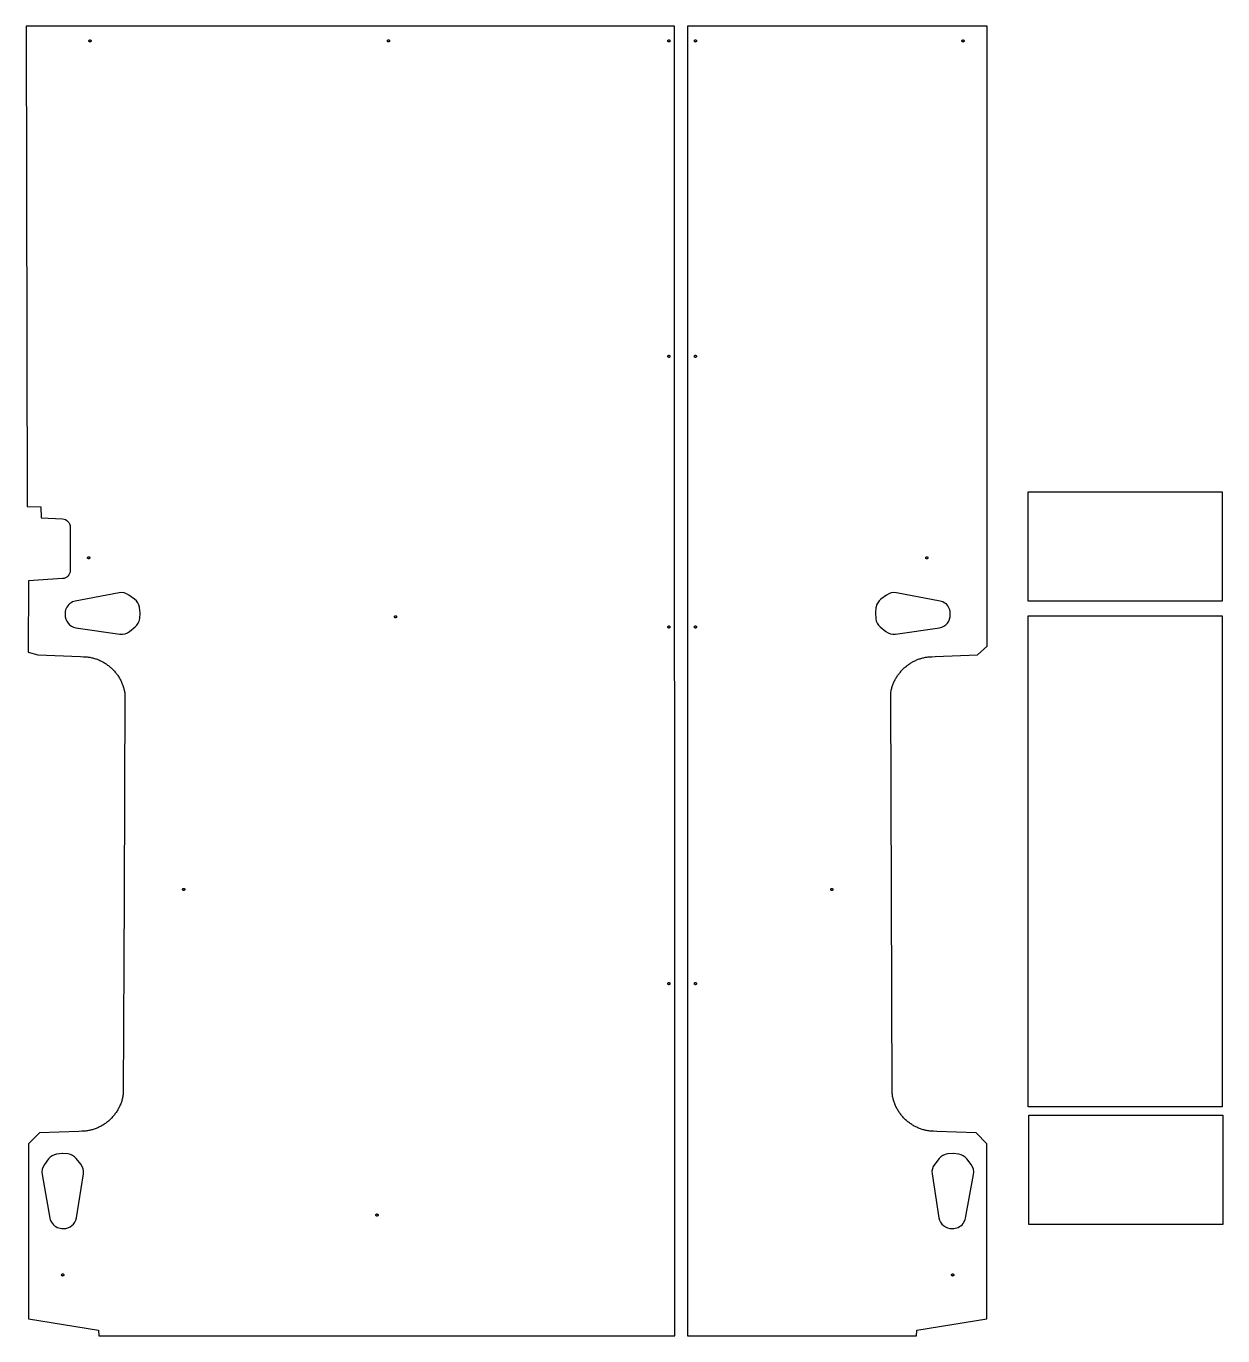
# Model space of a CAD drawing. Extents: x 123 to 7211, y -6292 to -543.
# Drawn here: x 2907 to 5104, y -4363 to -1958 of the extents above; entities that cross this region are included whole.
import ezdxf

# ---------------------------------------------------------------- set-up
doc = ezdxf.new("R2010")
doc.units = 0
doc.layers.add('Default_Layer', color=1, linetype='CONTINUOUS')

msp = doc.modelspace()

# ---------------------------------------------------------------- linework, layer by layer
at = {"layer": 'Default_Layer'}
for points in [[(2908.7, -2840.6), (2934.2, -2840.7), (2934.3, -2861), (2973.6, -2863.1, -0.399977), (2987.9, -2878.1), (2987.9, -2957.7, -0.400092), (2973.6, -2972.7), (2911.1, -2977), (2910.8, -3108), (2928.6, -3112.5), (3006.6, -3116.1), (3012.3, -3116.3), (3014, -3116.3), (3015.7, -3116.4), (3017.4, -3116.5), (3019.1, -3116.6), (3020.8, -3116.8), (3022.5, -3117.1), (3024.2, -3117.3), (3025.9, -3117.7), (3027.6, -3118), (3029.2, -3118.4), (3030.9, -3118.8), (3032.5, -3119.3), (3034.1, -3119.8), (3035.7, -3120.3), (3037.3, -3120.9), (3038.9, -3121.5), (3040.5, -3122.2), (3042, -3122.9), (3043.6, -3123.6), (3045.1, -3124.3), (3046.6, -3125.1), (3048.1, -3125.9), (3049.5, -3126.8), (3051, -3127.7), (3052.4, -3128.6), (3053.8, -3129.5), (3055.2, -3130.5), (3056.6, -3131.5), (3058, -3132.5), (3059.3, -3133.6), (3060.6, -3134.7), (3061.9, -3135.8), (3063.2, -3136.9), (3064.4, -3138.1), (3065.6, -3139.3), (3066.8, -3140.5), (3068, -3141.7), (3069.2, -3143), (3070.3, -3144.3), (3071.4, -3145.6), (3072.4, -3146.9), (3073.5, -3148.3), (3074.5, -3149.6), (3075.4, -3151), (3076.4, -3152.5), (3077.3, -3153.9), (3078.2, -3155.4), (3079, -3156.8), (3079.9, -3158.3), (3080.6, -3159.8), (3081.4, -3161.4), (3082.1, -3162.9), (3082.8, -3164.5), (3083.5, -3166.1), (3084.1, -3167.6), (3084.7, -3169.3), (3085.2, -3170.9), (3085.7, -3172.5), (3086.2, -3174.2), (3086.6, -3175.8), (3087, -3177.5), (3087.3, -3179.2), (3087.7, -3180.9), (3087.9, -3182.6), (3086.8, -3555.2), (3085.4, -3916.5), (3085.3, -3918.4), (3085.1, -3920.1), (3084.8, -3921.9), (3084.5, -3923.7), (3084.2, -3925.5), (3083.8, -3927.2), (3083.3, -3929), (3082.9, -3930.7), (3082.4, -3932.4), (3081.8, -3934.1), (3081.2, -3935.8), (3080.6, -3937.5), (3079.9, -3939.1), (3079.2, -3940.8), (3078.5, -3942.4), (3077.7, -3944), (3076.8, -3945.5), (3076, -3947.1), (3075.1, -3948.6), (3074.2, -3950.2), (3073.2, -3951.7), (3072.2, -3953.1), (3071.2, -3954.6), (3070.1, -3956), (3069.1, -3957.4), (3067.9, -3958.8), (3066.8, -3960.2), (3065.6, -3961.5), (3064.4, -3962.8), (3063.2, -3964.1), (3061.9, -3965.3), (3060.6, -3966.6), (3059.3, -3967.8), (3058, -3968.9), (3056.6, -3970.1), (3055.2, -3971.2), (3053.8, -3972.3), (3052.4, -3973.3), (3050.9, -3974.3), (3049.4, -3975.3), (3048, -3976.3), (3046.4, -3977.2), (3044.9, -3978.1), (3043.3, -3978.9), (3041.8, -3979.7), (3040.2, -3980.5), (3038.6, -3981.2), (3036.9, -3981.9), (3035.3, -3982.6), (3033.6, -3983.2), (3032, -3983.8), (3030.3, -3984.4), (3028.6, -3984.9), (3026.9, -3985.3), (3025.2, -3985.8), (3023.4, -3986.1), (3021.7, -3986.5), (3019.9, -3986.8), (3018.2, -3987), (3016.4, -3987.3), (3014.6, -3987.4), (3012.8, -3987.5), (3011, -3987.6), (3009.2, -3987.6), (3003.6, -3987.9), (2931.3, -3990.7), (2911.2, -4010.7), (2911.2, -4332.3), (3040, -4353.1), (3040.5, -4363.4), (4098.2, -4363.4), (4097.8, -1958.2), (2907.1, -1958.2), (2908.7, -2840.6)], [(2978.6, -3038.8, 0.376786), (2998.2, -3062.9), (2998.3, -3062.9), (3079.1, -3074.7, 0.20966), (3097, -3069.7), (3107.2, -3061.4, 0.194637), (3115.5, -3046.3, 0.013982), (3115.6, -3046.2), (3116.1, -3036.1, 0.037985), (3116.1, -3035.6), (3115.1, -3025.6, 0.020546), (3115.1, -3025.3, 0.193163), (3106.1, -3010.7), (3095.5, -3002.9, 0.20966), (3077.5, -2998.7), (2997.2, -3014, 0.116283), (2987.5, -3018.5, 0.250514), (2978.6, -3038.8, 0.376786), (2998.2, -3062.9), (2998.3, -3062.9), (3079.1, -3074.7, 0.20966), (3097, -3069.7), (3107.2, -3061.4, 0.194637), (3115.5, -3046.3, 0.013982), (3115.6, -3046.2), (3116.1, -3036.1, 0.037985), (3116.1, -3035.6), (3115.1, -3025.6, 0.020546), (3115.1, -3025.3, 0.193163), (3106.1, -3010.7), (3095.5, -3002.9, 0.20966), (3077.5, -2998.7), (2997.2, -3014, 0.116283), (2987.5, -3018.5, 0.250514), (2978.6, -3038.8)], [(4604, -3038.8, 0.250514), (4595.2, -3018.5, 0.116283), (4585.4, -3014), (4505.1, -2998.7, 0.20966), (4487.1, -3002.9), (4476.5, -3010.7, 0.193163), (4467.6, -3025.3, 0.020546), (4467.5, -3025.6), (4466.5, -3035.6, 0.037985), (4466.5, -3036.1), (4467.1, -3046.2, 0.013982), (4467.1, -3046.3, 0.194637), (4475.4, -3061.4), (4485.7, -3069.7, 0.20966), (4503.5, -3074.7), (4584.4, -3062.9), (4584.4, -3062.9, 0.376786), (4604, -3038.8)], [(2975.3, -4166.2, 0.376786), (2999.5, -4146.8), (2999.5, -4146.8), (3012, -4066, 0.20966), (3007.3, -4048.2), (2999, -4037.8, 0.194637), (2984, -4029.4, 0.013982), (2983.8, -4029.4), (2973.8, -4028.7, 0.037985), (2973.3, -4028.7), (2963.3, -4029.6, 0.020546), (2963, -4029.7, 0.193163), (2948.3, -4038.5), (2940.4, -4049, 0.20966), (2936.1, -4067), (2950.6, -4147.4, 0.116283), (2955.1, -4157.2, 0.250514), (2975.3, -4166.2, 0.376786), (2999.5, -4146.8), (2999.5, -4146.8), (3012, -4066, 0.20966), (3007.3, -4048.2), (2999, -4037.8, 0.194637), (2984, -4029.4, 0.013982), (2983.8, -4029.4), (2973.8, -4028.7, 0.037985), (2973.3, -4028.7), (2963.3, -4029.6, 0.020546), (2963, -4029.7, 0.193163), (2948.3, -4038.5), (2940.4, -4049, 0.20966), (2936.1, -4067), (2950.6, -4147.4, 0.116283), (2955.1, -4157.2, 0.250514), (2975.3, -4166.2)], [(4607.3, -4166.2, 0.250514), (4627.5, -4157.2, 0.116283), (4632, -4147.4), (4646.6, -4067, 0.20966), (4642.3, -4049), (4634.3, -4038.5, 0.193163), (4619.6, -4029.7, 0.020546), (4619.4, -4029.6), (4609.3, -4028.7, 0.037985), (4608.9, -4028.7), (4598.8, -4029.4, 0.013982), (4598.7, -4029.4, 0.194637), (4583.6, -4037.8), (4575.4, -4048.2, 0.20966), (4570.6, -4066), (4583.1, -4146.8), (4583.1, -4146.8, 0.376786), (4607.3, -4166.2)]]:
    msp.add_lwpolyline(points, format="xyb", close=True, dxfattribs=at)
for points in [[(4671.5, -1958.4), (4121.5, -1958.4), (4121.6, -4363.4), (4542.2, -4363.4), (4542.6, -4353.1), (4671.4, -4332.3), (4671.4, -4010.7), (4651.4, -3990.7), (4579.1, -3987.9), (4573.4, -3987.6), (4571.6, -3987.6), (4569.8, -3987.5), (4568, -3987.4), (4566.2, -3987.3), (4564.5, -3987), (4562.7, -3986.8), (4561, -3986.5), (4559.2, -3986.1), (4557.5, -3985.8), (4555.8, -3985.3), (4554, -3984.9), (4552.4, -3984.4), (4550.7, -3983.8), (4549, -3983.2), (4547.3, -3982.6), (4545.7, -3981.9), (4544.1, -3981.2), (4542.5, -3980.5), (4540.9, -3979.7), (4539.3, -3978.9), (4537.7, -3978.1), (4536.2, -3977.2), (4534.7, -3976.3), (4533.2, -3975.3), (4531.7, -3974.3), (4530.3, -3973.3), (4528.8, -3972.3), (4527.4, -3971.2), (4526, -3970.1), (4524.7, -3968.9), (4523.3, -3967.8), (4522, -3966.6), (4520.7, -3965.3), (4519.5, -3964.1), (4518.2, -3962.8), (4517, -3961.5), (4515.9, -3960.2), (4514.7, -3958.8), (4513.6, -3957.4), (4512.5, -3956), (4511.4, -3954.6), (4510.4, -3953.1), (4509.4, -3951.7), (4508.5, -3950.2), (4507.5, -3948.6), (4506.7, -3947.1), (4505.8, -3945.5), (4505, -3944), (4504.2, -3942.4), (4503.4, -3940.8), (4502.7, -3939.1), (4502.1, -3937.5), (4501.4, -3935.8), (4500.8, -3934.1), (4500.3, -3932.4), (4499.8, -3930.7), (4499.3, -3929), (4498.9, -3927.2), (4498.5, -3925.5), (4498.1, -3923.7), (4497.8, -3921.9), (4497.6, -3920.1), (4497.4, -3918.4), (4497.2, -3916.5), (4495.8, -3555.2), (4494.7, -3182.6), (4495, -3180.9), (4495.3, -3179.2), (4495.6, -3177.5), (4496, -3175.8), (4496.5, -3174.2), (4496.9, -3172.5), (4497.4, -3170.9), (4498, -3169.3), (4498.6, -3167.6), (4499.2, -3166.1), (4499.8, -3164.5), (4500.5, -3162.9), (4501.2, -3161.4), (4502, -3159.8), (4502.8, -3158.3), (4503.6, -3156.8), (4504.5, -3155.4), (4505.3, -3153.9), (4506.3, -3152.5), (4507.2, -3151), (4508.2, -3149.6), (4509.2, -3148.3), (4510.2, -3146.9), (4511.3, -3145.6), (4512.4, -3144.3), (4513.5, -3143), (4514.6, -3141.7), (4515.8, -3140.5), (4517, -3139.3), (4518.2, -3138.1), (4519.5, -3136.9), (4520.7, -3135.8), (4522, -3134.7), (4523.3, -3133.6), (4524.7, -3132.5), (4526, -3131.5), (4527.4, -3130.5), (4528.8, -3129.5), (4530.2, -3128.6), (4531.6, -3127.7), (4533.1, -3126.8), (4534.6, -3125.9), (4536.1, -3125.1), (4537.6, -3124.3), (4539.1, -3123.6), (4540.6, -3122.9), (4542.2, -3122.2), (4543.8, -3121.5), (4545.3, -3120.9), (4546.9, -3120.3), (4548.5, -3119.8), (4550.2, -3119.3), (4551.8, -3118.8), (4553.4, -3118.4), (4555.1, -3118), (4556.8, -3117.7), (4558.4, -3117.3), (4560.1, -3117.1), (4561.8, -3116.8), (4563.5, -3116.6), (4565.2, -3116.5), (4566.9, -3116.4), (4568.6, -3116.3), (4570.4, -3116.3), (4576, -3116.1), (4654.1, -3112.5), (4671.5, -3096.8), (4671.5, -1958.4)], [(3024.3, -1983.3), (3024.5, -1983.3), (3024.7, -1983.3), (3024.9, -1983.3), (3025.1, -1983.4), (3025.2, -1983.5), (3025.4, -1983.6), (3025.6, -1983.7), (3025.7, -1983.8), (3025.8, -1984), (3025.9, -1984.1), (3026, -1984.3), (3026.1, -1984.5), (3026.2, -1984.7), (3026.2, -1984.8), (3026.3, -1985), (3026.3, -1985.3), (3026.3, -1985.5), (3026.2, -1985.7), (3026.2, -1985.8), (3026.1, -1986), (3026, -1986.2), (3025.9, -1986.4), (3025.8, -1986.5), (3025.7, -1986.7), (3025.6, -1986.8), (3025.4, -1986.9), (3025.2, -1987), (3025.1, -1987.1), (3024.9, -1987.2), (3024.7, -1987.2), (3024.5, -1987.2), (3024.3, -1987.3), (3024.1, -1987.2), (3023.9, -1987.2), (3023.7, -1987.2), (3023.5, -1987.1), (3023.3, -1987), (3023.2, -1986.9), (3023, -1986.8), (3022.9, -1986.7), (3022.7, -1986.5), (3022.6, -1986.4), (3022.5, -1986.2), (3022.4, -1986), (3022.4, -1985.8), (3022.3, -1985.7), (3022.3, -1985.5), (3022.3, -1985.3), (3022.3, -1985), (3022.3, -1984.8), (3022.4, -1984.7), (3022.4, -1984.5), (3022.5, -1984.3), (3022.6, -1984.1), (3022.7, -1984), (3022.9, -1983.8), (3023, -1983.7), (3023.2, -1983.6), (3023.3, -1983.5), (3023.5, -1983.4), (3023.7, -1983.3), (3023.9, -1983.3), (3024.1, -1983.3), (3024.3, -1983.3), (3024.5, -1983.3), (3024.7, -1983.3), (3024.9, -1983.3), (3025.1, -1983.4), (3025.2, -1983.5), (3025.4, -1983.6), (3025.6, -1983.7), (3025.7, -1983.8), (3025.8, -1984), (3025.9, -1984.1), (3026, -1984.3), (3026.1, -1984.5), (3026.2, -1984.7), (3026.2, -1984.8), (3026.3, -1985), (3026.3, -1985.3), (3026.3, -1985.5), (3026.2, -1985.7), (3026.2, -1985.8), (3026.1, -1986), (3026, -1986.2), (3025.9, -1986.4), (3025.8, -1986.5), (3025.7, -1986.7), (3025.6, -1986.8), (3025.4, -1986.9), (3025.2, -1987), (3025.1, -1987.1), (3024.9, -1987.2), (3024.7, -1987.2), (3024.5, -1987.2), (3024.3, -1987.3), (3024.1, -1987.2), (3023.9, -1987.2), (3023.7, -1987.2), (3023.5, -1987.1), (3023.3, -1987), (3023.2, -1986.9), (3023, -1986.8), (3022.9, -1986.7), (3022.7, -1986.5), (3022.6, -1986.4), (3022.5, -1986.2), (3022.4, -1986), (3022.4, -1985.8), (3022.3, -1985.7), (3022.3, -1985.5), (3022.3, -1985.3), (3022.3, -1985), (3022.3, -1984.8), (3022.4, -1984.7), (3022.4, -1984.5), (3022.5, -1984.3), (3022.6, -1984.1), (3022.7, -1984), (3022.9, -1983.8), (3023, -1983.7), (3023.2, -1983.6), (3023.3, -1983.5), (3023.5, -1983.4), (3023.7, -1983.3), (3023.9, -1983.3), (3024.1, -1983.3), (3024.3, -1983.3)], [(3572.3, -1983.3), (3572.5, -1983.3), (3572.7, -1983.3), (3572.9, -1983.3), (3573.1, -1983.4), (3573.3, -1983.5), (3573.5, -1983.6), (3573.6, -1983.7), (3573.7, -1983.8), (3573.9, -1984), (3574, -1984.1), (3574.1, -1984.3), (3574.2, -1984.5), (3574.2, -1984.7), (3574.3, -1984.8), (3574.3, -1985), (3574.3, -1985.3), (3574.3, -1985.5), (3574.3, -1985.7), (3574.2, -1985.8), (3574.2, -1986), (3574.1, -1986.2), (3574, -1986.4), (3573.9, -1986.5), (3573.7, -1986.7), (3573.6, -1986.8), (3573.5, -1986.9), (3573.3, -1987), (3573.1, -1987.1), (3572.9, -1987.2), (3572.7, -1987.2), (3572.5, -1987.2), (3572.3, -1987.3), (3572.1, -1987.2), (3571.9, -1987.2), (3571.7, -1987.2), (3571.6, -1987.1), (3571.4, -1987), (3571.2, -1986.9), (3571.1, -1986.8), (3570.9, -1986.7), (3570.8, -1986.5), (3570.7, -1986.4), (3570.6, -1986.2), (3570.5, -1986), (3570.4, -1985.8), (3570.4, -1985.7), (3570.3, -1985.5), (3570.3, -1985.3), (3570.3, -1985), (3570.4, -1984.8), (3570.4, -1984.7), (3570.5, -1984.5), (3570.6, -1984.3), (3570.7, -1984.1), (3570.8, -1984), (3570.9, -1983.8), (3571.1, -1983.7), (3571.2, -1983.6), (3571.4, -1983.5), (3571.6, -1983.4), (3571.7, -1983.3), (3571.9, -1983.3), (3572.1, -1983.3), (3572.3, -1983.3), (3572.5, -1983.3), (3572.7, -1983.3), (3572.9, -1983.3), (3573.1, -1983.4), (3573.3, -1983.5), (3573.5, -1983.6), (3573.6, -1983.7), (3573.7, -1983.8), (3573.9, -1984), (3574, -1984.1), (3574.1, -1984.3), (3574.2, -1984.5), (3574.2, -1984.7), (3574.3, -1984.8), (3574.3, -1985), (3574.3, -1985.3), (3574.3, -1985.5), (3574.3, -1985.7), (3574.2, -1985.8), (3574.2, -1986), (3574.1, -1986.2), (3574, -1986.4), (3573.9, -1986.5), (3573.7, -1986.7), (3573.6, -1986.8), (3573.5, -1986.9), (3573.3, -1987), (3573.1, -1987.1), (3572.9, -1987.2), (3572.7, -1987.2), (3572.5, -1987.2), (3572.3, -1987.3), (3572.1, -1987.2), (3571.9, -1987.2), (3571.7, -1987.2), (3571.6, -1987.1), (3571.4, -1987), (3571.2, -1986.9), (3571.1, -1986.8), (3570.9, -1986.7), (3570.8, -1986.5), (3570.7, -1986.4), (3570.6, -1986.2), (3570.5, -1986), (3570.4, -1985.8), (3570.4, -1985.7), (3570.3, -1985.5), (3570.3, -1985.3), (3570.3, -1985), (3570.4, -1984.8), (3570.4, -1984.7), (3570.5, -1984.5), (3570.6, -1984.3), (3570.7, -1984.1), (3570.8, -1984), (3570.9, -1983.8), (3571.1, -1983.7), (3571.2, -1983.6), (3571.4, -1983.5), (3571.6, -1983.4), (3571.7, -1983.3), (3571.9, -1983.3), (3572.1, -1983.3), (3572.3, -1983.3)], [(4087.2, -1983.3), (4087.4, -1983.3), (4087.6, -1983.3), (4087.8, -1983.3), (4088, -1983.4), (4088.2, -1983.5), (4088.4, -1983.6), (4088.5, -1983.7), (4088.7, -1983.8), (4088.8, -1984), (4088.9, -1984.1), (4089, -1984.3), (4089.1, -1984.5), (4089.1, -1984.7), (4089.2, -1984.8), (4089.2, -1985), (4089.2, -1985.3), (4089.2, -1985.5), (4089.2, -1985.7), (4089.1, -1985.8), (4089.1, -1986), (4089, -1986.2), (4088.9, -1986.4), (4088.8, -1986.5), (4088.7, -1986.7), (4088.5, -1986.8), (4088.4, -1986.9), (4088.2, -1987), (4088, -1987.1), (4087.8, -1987.2), (4087.6, -1987.2), (4087.4, -1987.2), (4087.2, -1987.3), (4087, -1987.2), (4086.8, -1987.2), (4086.6, -1987.2), (4086.5, -1987.1), (4086.3, -1987), (4086.1, -1986.9), (4086, -1986.8), (4085.8, -1986.7), (4085.7, -1986.5), (4085.6, -1986.4), (4085.5, -1986.2), (4085.4, -1986), (4085.3, -1985.8), (4085.3, -1985.7), (4085.2, -1985.5), (4085.2, -1985.3), (4085.2, -1985), (4085.3, -1984.8), (4085.3, -1984.7), (4085.4, -1984.5), (4085.5, -1984.3), (4085.6, -1984.1), (4085.7, -1984), (4085.8, -1983.8), (4086, -1983.7), (4086.1, -1983.6), (4086.3, -1983.5), (4086.5, -1983.4), (4086.6, -1983.3), (4086.8, -1983.3), (4087, -1983.3), (4087.2, -1983.3), (4087.4, -1983.3), (4087.6, -1983.3), (4087.8, -1983.3), (4088, -1983.4), (4088.2, -1983.5), (4088.4, -1983.6), (4088.5, -1983.7), (4088.7, -1983.8), (4088.8, -1984), (4088.9, -1984.1), (4089, -1984.3), (4089.1, -1984.5), (4089.1, -1984.7), (4089.2, -1984.8), (4089.2, -1985), (4089.2, -1985.3), (4089.2, -1985.5), (4089.2, -1985.7), (4089.1, -1985.8), (4089.1, -1986), (4089, -1986.2), (4088.9, -1986.4), (4088.8, -1986.5), (4088.7, -1986.7), (4088.5, -1986.8), (4088.4, -1986.9), (4088.2, -1987), (4088, -1987.1), (4087.8, -1987.2), (4087.6, -1987.2), (4087.4, -1987.2), (4087.2, -1987.3), (4087, -1987.2), (4086.8, -1987.2), (4086.6, -1987.2), (4086.5, -1987.1), (4086.3, -1987), (4086.1, -1986.9), (4086, -1986.8), (4085.8, -1986.7), (4085.7, -1986.5), (4085.6, -1986.4), (4085.5, -1986.2), (4085.4, -1986), (4085.3, -1985.8), (4085.3, -1985.7), (4085.2, -1985.5), (4085.2, -1985.3), (4085.2, -1985), (4085.3, -1984.8), (4085.3, -1984.7), (4085.4, -1984.5), (4085.5, -1984.3), (4085.6, -1984.1), (4085.7, -1984), (4085.8, -1983.8), (4086, -1983.7), (4086.1, -1983.6), (4086.3, -1983.5), (4086.5, -1983.4), (4086.6, -1983.3), (4086.8, -1983.3), (4087, -1983.3), (4087.2, -1983.3)], [(4136, -1983.3), (4136.2, -1983.3), (4136.4, -1983.3), (4136.6, -1983.3), (4136.8, -1983.4), (4137, -1983.5), (4137.2, -1983.6), (4137.3, -1983.7), (4137.4, -1983.8), (4137.6, -1984), (4137.7, -1984.1), (4137.8, -1984.3), (4137.9, -1984.5), (4137.9, -1984.7), (4138, -1984.8), (4138, -1985), (4138, -1985.3), (4138, -1985.5), (4138, -1985.7), (4137.9, -1985.8), (4137.9, -1986), (4137.8, -1986.2), (4137.7, -1986.4), (4137.6, -1986.5), (4137.4, -1986.7), (4137.3, -1986.8), (4137.2, -1986.9), (4137, -1987), (4136.8, -1987.1), (4136.6, -1987.2), (4136.4, -1987.2), (4136.2, -1987.2), (4136, -1987.3), (4135.8, -1987.2), (4135.6, -1987.2), (4135.4, -1987.2), (4135.3, -1987.1), (4135.1, -1987), (4134.9, -1986.9), (4134.8, -1986.8), (4134.6, -1986.7), (4134.5, -1986.5), (4134.4, -1986.4), (4134.3, -1986.2), (4134.2, -1986), (4134.1, -1985.8), (4134.1, -1985.7), (4134, -1985.5), (4134, -1985.3), (4134, -1985), (4134.1, -1984.8), (4134.1, -1984.7), (4134.2, -1984.5), (4134.3, -1984.3), (4134.4, -1984.1), (4134.5, -1984), (4134.6, -1983.8), (4134.8, -1983.7), (4134.9, -1983.6), (4135.1, -1983.5), (4135.3, -1983.4), (4135.4, -1983.3), (4135.6, -1983.3), (4135.8, -1983.3), (4136, -1983.3)], [(4627.3, -1983.3), (4627.5, -1983.3), (4627.7, -1983.3), (4627.9, -1983.3), (4628.1, -1983.4), (4628.3, -1983.5), (4628.4, -1983.6), (4628.6, -1983.7), (4628.7, -1983.8), (4628.9, -1984), (4629, -1984.1), (4629.1, -1984.3), (4629.2, -1984.5), (4629.2, -1984.7), (4629.3, -1984.8), (4629.3, -1985), (4629.3, -1985.3), (4629.3, -1985.5), (4629.3, -1985.7), (4629.2, -1985.8), (4629.2, -1986), (4629.1, -1986.2), (4629, -1986.4), (4628.9, -1986.5), (4628.7, -1986.7), (4628.6, -1986.8), (4628.4, -1986.9), (4628.3, -1987), (4628.1, -1987.1), (4627.9, -1987.2), (4627.7, -1987.2), (4627.5, -1987.2), (4627.3, -1987.3), (4627.1, -1987.2), (4626.9, -1987.2), (4626.7, -1987.2), (4626.5, -1987.1), (4626.4, -1987), (4626.2, -1986.9), (4626, -1986.8), (4625.9, -1986.7), (4625.8, -1986.5), (4625.7, -1986.4), (4625.6, -1986.2), (4625.5, -1986), (4625.4, -1985.8), (4625.4, -1985.7), (4625.3, -1985.5), (4625.3, -1985.3), (4625.3, -1985), (4625.4, -1984.8), (4625.4, -1984.7), (4625.5, -1984.5), (4625.6, -1984.3), (4625.7, -1984.1), (4625.8, -1984), (4625.9, -1983.8), (4626, -1983.7), (4626.2, -1983.6), (4626.4, -1983.5), (4626.5, -1983.4), (4626.7, -1983.3), (4626.9, -1983.3), (4627.1, -1983.3), (4627.3, -1983.3)], [(4087.2, -2562.6), (4087.4, -2562.6), (4087.6, -2562.6), (4087.8, -2562.7), (4088, -2562.7), (4088.2, -2562.8), (4088.4, -2562.9), (4088.5, -2563), (4088.7, -2563.2), (4088.8, -2563.3), (4088.9, -2563.5), (4089, -2563.6), (4089.1, -2563.8), (4089.1, -2564), (4089.2, -2564.2), (4089.2, -2564.4), (4089.2, -2564.6), (4089.2, -2564.8), (4089.2, -2565), (4089.1, -2565.2), (4089.1, -2565.4), (4089, -2565.5), (4088.9, -2565.7), (4088.8, -2565.9), (4088.7, -2566), (4088.5, -2566.1), (4088.4, -2566.2), (4088.2, -2566.3), (4088, -2566.4), (4087.8, -2566.5), (4087.6, -2566.5), (4087.4, -2566.6), (4087.2, -2566.6), (4087, -2566.6), (4086.8, -2566.5), (4086.6, -2566.5), (4086.5, -2566.4), (4086.3, -2566.3), (4086.1, -2566.2), (4086, -2566.1), (4085.8, -2566), (4085.7, -2565.9), (4085.6, -2565.7), (4085.5, -2565.5), (4085.4, -2565.4), (4085.3, -2565.2), (4085.3, -2565), (4085.2, -2564.8), (4085.2, -2564.6), (4085.2, -2564.4), (4085.3, -2564.2), (4085.3, -2564), (4085.4, -2563.8), (4085.5, -2563.6), (4085.6, -2563.5), (4085.7, -2563.3), (4085.8, -2563.2), (4086, -2563), (4086.1, -2562.9), (4086.3, -2562.8), (4086.5, -2562.7), (4086.6, -2562.7), (4086.8, -2562.6), (4087, -2562.6), (4087.2, -2562.6), (4087.4, -2562.6), (4087.6, -2562.6), (4087.8, -2562.7), (4088, -2562.7), (4088.2, -2562.8), (4088.4, -2562.9), (4088.5, -2563), (4088.7, -2563.2), (4088.8, -2563.3), (4088.9, -2563.5), (4089, -2563.6), (4089.1, -2563.8), (4089.1, -2564), (4089.2, -2564.2), (4089.2, -2564.4), (4089.2, -2564.6), (4089.2, -2564.8), (4089.2, -2565), (4089.1, -2565.2), (4089.1, -2565.4), (4089, -2565.5), (4088.9, -2565.7), (4088.8, -2565.9), (4088.7, -2566), (4088.5, -2566.1), (4088.4, -2566.2), (4088.2, -2566.3), (4088, -2566.4), (4087.8, -2566.5), (4087.6, -2566.5), (4087.4, -2566.6), (4087.2, -2566.6), (4087, -2566.6), (4086.8, -2566.5), (4086.6, -2566.5), (4086.5, -2566.4), (4086.3, -2566.3), (4086.1, -2566.2), (4086, -2566.1), (4085.8, -2566), (4085.7, -2565.9), (4085.6, -2565.7), (4085.5, -2565.5), (4085.4, -2565.4), (4085.3, -2565.2), (4085.3, -2565), (4085.2, -2564.8), (4085.2, -2564.6), (4085.2, -2564.4), (4085.3, -2564.2), (4085.3, -2564), (4085.4, -2563.8), (4085.5, -2563.6), (4085.6, -2563.5), (4085.7, -2563.3), (4085.8, -2563.2), (4086, -2563), (4086.1, -2562.9), (4086.3, -2562.8), (4086.5, -2562.7), (4086.6, -2562.7), (4086.8, -2562.6), (4087, -2562.6), (4087.2, -2562.6)], [(4136, -2562.6), (4136.2, -2562.6), (4136.4, -2562.6), (4136.6, -2562.7), (4136.8, -2562.7), (4137, -2562.8), (4137.2, -2562.9), (4137.3, -2563), (4137.4, -2563.2), (4137.6, -2563.3), (4137.7, -2563.5), (4137.8, -2563.6), (4137.9, -2563.8), (4137.9, -2564), (4138, -2564.2), (4138, -2564.4), (4138, -2564.6), (4138, -2564.8), (4138, -2565), (4137.9, -2565.2), (4137.9, -2565.4), (4137.8, -2565.5), (4137.7, -2565.7), (4137.6, -2565.9), (4137.4, -2566), (4137.3, -2566.1), (4137.2, -2566.2), (4137, -2566.3), (4136.8, -2566.4), (4136.6, -2566.5), (4136.4, -2566.5), (4136.2, -2566.6), (4136, -2566.6), (4135.8, -2566.6), (4135.6, -2566.5), (4135.4, -2566.5), (4135.3, -2566.4), (4135.1, -2566.3), (4134.9, -2566.2), (4134.8, -2566.1), (4134.6, -2566), (4134.5, -2565.9), (4134.4, -2565.7), (4134.3, -2565.5), (4134.2, -2565.4), (4134.1, -2565.2), (4134.1, -2565), (4134, -2564.8), (4134, -2564.6), (4134, -2564.4), (4134.1, -2564.2), (4134.1, -2564), (4134.2, -2563.8), (4134.3, -2563.6), (4134.4, -2563.5), (4134.5, -2563.3), (4134.6, -2563.2), (4134.8, -2563), (4134.9, -2562.9), (4135.1, -2562.8), (4135.3, -2562.7), (4135.4, -2562.7), (4135.6, -2562.6), (4135.8, -2562.6), (4136, -2562.6)], [(4747, -2813.1), (5103, -2813.1), (5103, -3014.1), (4747, -3014.1), (4747, -2813.1)], [(3021.8, -2932.5), (3022, -2932.5), (3022.2, -2932.5), (3022.4, -2932.6), (3022.6, -2932.6), (3022.8, -2932.7), (3022.9, -2932.8), (3023.1, -2932.9), (3023.2, -2933.1), (3023.4, -2933.2), (3023.5, -2933.4), (3023.6, -2933.5), (3023.7, -2933.7), (3023.7, -2933.9), (3023.8, -2934.1), (3023.8, -2934.3), (3023.8, -2934.5), (3023.8, -2934.7), (3023.8, -2934.9), (3023.7, -2935.1), (3023.7, -2935.3), (3023.6, -2935.4), (3023.5, -2935.6), (3023.4, -2935.7), (3023.2, -2935.9), (3023.1, -2936), (3022.9, -2936.1), (3022.8, -2936.2), (3022.6, -2936.3), (3022.4, -2936.4), (3022.2, -2936.4), (3022, -2936.5), (3021.8, -2936.5), (3021.6, -2936.5), (3021.4, -2936.4), (3021.2, -2936.4), (3021, -2936.3), (3020.9, -2936.2), (3020.7, -2936.1), (3020.6, -2936), (3020.4, -2935.9), (3020.3, -2935.7), (3020.2, -2935.6), (3020.1, -2935.4), (3020, -2935.3), (3019.9, -2935.1), (3019.9, -2934.9), (3019.8, -2934.7), (3019.8, -2934.5), (3019.8, -2934.3), (3019.9, -2934.1), (3019.9, -2933.9), (3020, -2933.7), (3020.1, -2933.5), (3020.2, -2933.4), (3020.3, -2933.2), (3020.4, -2933.1), (3020.6, -2932.9), (3020.7, -2932.8), (3020.9, -2932.7), (3021, -2932.6), (3021.2, -2932.6), (3021.4, -2932.5), (3021.6, -2932.5), (3021.8, -2932.5), (3022, -2932.5), (3022.2, -2932.5), (3022.4, -2932.6), (3022.6, -2932.6), (3022.8, -2932.7), (3022.9, -2932.8), (3023.1, -2932.9), (3023.2, -2933.1), (3023.4, -2933.2), (3023.5, -2933.4), (3023.6, -2933.5), (3023.7, -2933.7), (3023.7, -2933.9), (3023.8, -2934.1), (3023.8, -2934.3), (3023.8, -2934.5), (3023.8, -2934.7), (3023.8, -2934.9), (3023.7, -2935.1), (3023.7, -2935.3), (3023.6, -2935.4), (3023.5, -2935.6), (3023.4, -2935.7), (3023.2, -2935.9), (3023.1, -2936), (3022.9, -2936.1), (3022.8, -2936.2), (3022.6, -2936.3), (3022.4, -2936.4), (3022.2, -2936.4), (3022, -2936.5), (3021.8, -2936.5), (3021.6, -2936.5), (3021.4, -2936.4), (3021.2, -2936.4), (3021, -2936.3), (3020.9, -2936.2), (3020.7, -2936.1), (3020.6, -2936), (3020.4, -2935.9), (3020.3, -2935.7), (3020.2, -2935.6), (3020.1, -2935.4), (3020, -2935.3), (3019.9, -2935.1), (3019.9, -2934.9), (3019.8, -2934.7), (3019.8, -2934.5), (3019.8, -2934.3), (3019.9, -2934.1), (3019.9, -2933.9), (3020, -2933.7), (3020.1, -2933.5), (3020.2, -2933.4), (3020.3, -2933.2), (3020.4, -2933.1), (3020.6, -2932.9), (3020.7, -2932.8), (3020.9, -2932.7), (3021, -2932.6), (3021.2, -2932.6), (3021.4, -2932.5), (3021.6, -2932.5), (3021.8, -2932.5)], [(4560.8, -2932.5), (4561, -2932.5), (4561.2, -2932.5), (4561.4, -2932.6), (4561.6, -2932.6), (4561.8, -2932.7), (4561.9, -2932.8), (4562.1, -2932.9), (4562.2, -2933.1), (4562.4, -2933.2), (4562.5, -2933.4), (4562.6, -2933.5), (4562.7, -2933.7), (4562.7, -2933.9), (4562.8, -2934.1), (4562.8, -2934.3), (4562.8, -2934.5), (4562.8, -2934.7), (4562.8, -2934.9), (4562.7, -2935.1), (4562.7, -2935.3), (4562.6, -2935.4), (4562.5, -2935.6), (4562.4, -2935.7), (4562.2, -2935.9), (4562.1, -2936), (4561.9, -2936.1), (4561.8, -2936.2), (4561.6, -2936.3), (4561.4, -2936.4), (4561.2, -2936.4), (4561, -2936.5), (4560.8, -2936.5), (4560.6, -2936.5), (4560.4, -2936.4), (4560.2, -2936.4), (4560, -2936.3), (4559.9, -2936.2), (4559.7, -2936.1), (4559.5, -2936), (4559.4, -2935.9), (4559.3, -2935.7), (4559.2, -2935.6), (4559.1, -2935.4), (4559, -2935.3), (4558.9, -2935.1), (4558.9, -2934.9), (4558.8, -2934.7), (4558.8, -2934.5), (4558.8, -2934.3), (4558.9, -2934.1), (4558.9, -2933.9), (4559, -2933.7), (4559.1, -2933.5), (4559.2, -2933.4), (4559.3, -2933.2), (4559.4, -2933.1), (4559.5, -2932.9), (4559.7, -2932.8), (4559.9, -2932.7), (4560, -2932.6), (4560.2, -2932.6), (4560.4, -2932.5), (4560.6, -2932.5), (4560.8, -2932.5)], [(3585.3, -3040.9), (3585.5, -3040.9), (3585.7, -3040.9), (3585.9, -3040.9), (3586.1, -3041), (3586.3, -3041.1), (3586.4, -3041.2), (3586.6, -3041.3), (3586.7, -3041.4), (3586.9, -3041.6), (3587, -3041.7), (3587.1, -3041.9), (3587.2, -3042.1), (3587.2, -3042.3), (3587.3, -3042.5), (3587.3, -3042.7), (3587.3, -3042.9), (3587.3, -3043.1), (3587.3, -3043.3), (3587.2, -3043.5), (3587.2, -3043.6), (3587.1, -3043.8), (3587, -3044), (3586.9, -3044.1), (3586.7, -3044.3), (3586.6, -3044.4), (3586.4, -3044.5), (3586.3, -3044.6), (3586.1, -3044.7), (3585.9, -3044.8), (3585.7, -3044.8), (3585.5, -3044.8), (3585.3, -3044.9), (3585.1, -3044.8), (3584.9, -3044.8), (3584.7, -3044.8), (3584.5, -3044.7), (3584.4, -3044.6), (3584.2, -3044.5), (3584, -3044.4), (3583.9, -3044.3), (3583.8, -3044.1), (3583.7, -3044), (3583.6, -3043.8), (3583.5, -3043.6), (3583.4, -3043.5), (3583.4, -3043.3), (3583.3, -3043.1), (3583.3, -3042.9), (3583.3, -3042.7), (3583.4, -3042.5), (3583.4, -3042.3), (3583.5, -3042.1), (3583.6, -3041.9), (3583.7, -3041.7), (3583.8, -3041.6), (3583.9, -3041.4), (3584, -3041.3), (3584.2, -3041.2), (3584.4, -3041.1), (3584.5, -3041), (3584.7, -3040.9), (3584.9, -3040.9), (3585.1, -3040.9), (3585.3, -3040.9), (3585.5, -3040.9), (3585.7, -3040.9), (3585.9, -3040.9), (3586.1, -3041), (3586.3, -3041.1), (3586.4, -3041.2), (3586.6, -3041.3), (3586.7, -3041.4), (3586.9, -3041.6), (3587, -3041.7), (3587.1, -3041.9), (3587.2, -3042.1), (3587.2, -3042.3), (3587.3, -3042.5), (3587.3, -3042.7), (3587.3, -3042.9), (3587.3, -3043.1), (3587.3, -3043.3), (3587.2, -3043.5), (3587.2, -3043.6), (3587.1, -3043.8), (3587, -3044), (3586.9, -3044.1), (3586.7, -3044.3), (3586.6, -3044.4), (3586.4, -3044.5), (3586.3, -3044.6), (3586.1, -3044.7), (3585.9, -3044.8), (3585.7, -3044.8), (3585.5, -3044.8), (3585.3, -3044.9), (3585.1, -3044.8), (3584.9, -3044.8), (3584.7, -3044.8), (3584.5, -3044.7), (3584.4, -3044.6), (3584.2, -3044.5), (3584, -3044.4), (3583.9, -3044.3), (3583.8, -3044.1), (3583.7, -3044), (3583.6, -3043.8), (3583.5, -3043.6), (3583.4, -3043.5), (3583.4, -3043.3), (3583.3, -3043.1), (3583.3, -3042.9), (3583.3, -3042.7), (3583.4, -3042.5), (3583.4, -3042.3), (3583.5, -3042.1), (3583.6, -3041.9), (3583.7, -3041.7), (3583.8, -3041.6), (3583.9, -3041.4), (3584, -3041.3), (3584.2, -3041.2), (3584.4, -3041.1), (3584.5, -3041), (3584.7, -3040.9), (3584.9, -3040.9), (3585.1, -3040.9), (3585.3, -3040.9)], [(5103, -3942.9), (4747, -3942.9), (4747, -3040.9), (5103, -3040.9), (5103, -3942.9)], [(4087.2, -3059.6), (4087.4, -3059.6), (4087.6, -3059.6), (4087.8, -3059.7), (4088, -3059.7), (4088.2, -3059.8), (4088.4, -3059.9), (4088.5, -3060), (4088.7, -3060.2), (4088.8, -3060.3), (4088.9, -3060.5), (4089, -3060.6), (4089.1, -3060.8), (4089.1, -3061), (4089.2, -3061.2), (4089.2, -3061.4), (4089.2, -3061.6), (4089.2, -3061.8), (4089.2, -3062), (4089.1, -3062.2), (4089.1, -3062.4), (4089, -3062.5), (4088.9, -3062.7), (4088.8, -3062.9), (4088.7, -3063), (4088.5, -3063.1), (4088.4, -3063.2), (4088.2, -3063.3), (4088, -3063.4), (4087.8, -3063.5), (4087.6, -3063.5), (4087.4, -3063.6), (4087.2, -3063.6), (4087, -3063.6), (4086.8, -3063.5), (4086.6, -3063.5), (4086.5, -3063.4), (4086.3, -3063.3), (4086.1, -3063.2), (4086, -3063.1), (4085.8, -3063), (4085.7, -3062.9), (4085.6, -3062.7), (4085.5, -3062.5), (4085.4, -3062.4), (4085.3, -3062.2), (4085.3, -3062), (4085.2, -3061.8), (4085.2, -3061.6), (4085.2, -3061.4), (4085.3, -3061.2), (4085.3, -3061), (4085.4, -3060.8), (4085.5, -3060.6), (4085.6, -3060.5), (4085.7, -3060.3), (4085.8, -3060.2), (4086, -3060), (4086.1, -3059.9), (4086.3, -3059.8), (4086.5, -3059.7), (4086.6, -3059.7), (4086.8, -3059.6), (4087, -3059.6), (4087.2, -3059.6), (4087.4, -3059.6), (4087.6, -3059.6), (4087.8, -3059.7), (4088, -3059.7), (4088.2, -3059.8), (4088.4, -3059.9), (4088.5, -3060), (4088.7, -3060.2), (4088.8, -3060.3), (4088.9, -3060.5), (4089, -3060.6), (4089.1, -3060.8), (4089.1, -3061), (4089.2, -3061.2), (4089.2, -3061.4), (4089.2, -3061.6), (4089.2, -3061.8), (4089.2, -3062), (4089.1, -3062.2), (4089.1, -3062.4), (4089, -3062.5), (4088.9, -3062.7), (4088.8, -3062.9), (4088.7, -3063), (4088.5, -3063.1), (4088.4, -3063.2), (4088.2, -3063.3), (4088, -3063.4), (4087.8, -3063.5), (4087.6, -3063.5), (4087.4, -3063.6), (4087.2, -3063.6), (4087, -3063.6), (4086.8, -3063.5), (4086.6, -3063.5), (4086.5, -3063.4), (4086.3, -3063.3), (4086.1, -3063.2), (4086, -3063.1), (4085.8, -3063), (4085.7, -3062.9), (4085.6, -3062.7), (4085.5, -3062.5), (4085.4, -3062.4), (4085.3, -3062.2), (4085.3, -3062), (4085.2, -3061.8), (4085.2, -3061.6), (4085.2, -3061.4), (4085.3, -3061.2), (4085.3, -3061), (4085.4, -3060.8), (4085.5, -3060.6), (4085.6, -3060.5), (4085.7, -3060.3), (4085.8, -3060.2), (4086, -3060), (4086.1, -3059.9), (4086.3, -3059.8), (4086.5, -3059.7), (4086.6, -3059.7), (4086.8, -3059.6), (4087, -3059.6), (4087.2, -3059.6)], [(4136, -3059.6), (4136.2, -3059.6), (4136.4, -3059.6), (4136.6, -3059.7), (4136.8, -3059.7), (4137, -3059.8), (4137.2, -3059.9), (4137.3, -3060), (4137.4, -3060.2), (4137.6, -3060.3), (4137.7, -3060.5), (4137.8, -3060.6), (4137.9, -3060.8), (4137.9, -3061), (4138, -3061.2), (4138, -3061.4), (4138, -3061.6), (4138, -3061.8), (4138, -3062), (4137.9, -3062.2), (4137.9, -3062.4), (4137.8, -3062.5), (4137.7, -3062.7), (4137.6, -3062.9), (4137.4, -3063), (4137.3, -3063.1), (4137.2, -3063.2), (4137, -3063.3), (4136.8, -3063.4), (4136.6, -3063.5), (4136.4, -3063.5), (4136.2, -3063.6), (4136, -3063.6), (4135.8, -3063.6), (4135.6, -3063.5), (4135.4, -3063.5), (4135.3, -3063.4), (4135.1, -3063.3), (4134.9, -3063.2), (4134.8, -3063.1), (4134.6, -3063), (4134.5, -3062.9), (4134.4, -3062.7), (4134.3, -3062.5), (4134.2, -3062.4), (4134.1, -3062.2), (4134.1, -3062), (4134, -3061.8), (4134, -3061.6), (4134, -3061.4), (4134.1, -3061.2), (4134.1, -3061), (4134.2, -3060.8), (4134.3, -3060.6), (4134.4, -3060.5), (4134.5, -3060.3), (4134.6, -3060.2), (4134.8, -3060), (4134.9, -3059.9), (4135.1, -3059.8), (4135.3, -3059.7), (4135.4, -3059.7), (4135.6, -3059.6), (4135.8, -3059.6), (4136, -3059.6)], [(3196.2, -3541.6), (3196.4, -3541.6), (3196.6, -3541.6), (3196.8, -3541.7), (3197, -3541.7), (3197.2, -3541.8), (3197.4, -3541.9), (3197.5, -3542), (3197.7, -3542.2), (3197.8, -3542.3), (3197.9, -3542.5), (3198, -3542.6), (3198.1, -3542.8), (3198.1, -3543), (3198.2, -3543.2), (3198.2, -3543.4), (3198.2, -3543.6), (3198.2, -3543.8), (3198.2, -3544), (3198.1, -3544.2), (3198.1, -3544.4), (3198, -3544.5), (3197.9, -3544.7), (3197.8, -3544.9), (3197.7, -3545), (3197.5, -3545.1), (3197.4, -3545.2), (3197.2, -3545.3), (3197, -3545.4), (3196.8, -3545.5), (3196.6, -3545.5), (3196.4, -3545.6), (3196.2, -3545.6), (3196, -3545.6), (3195.8, -3545.5), (3195.6, -3545.5), (3195.5, -3545.4), (3195.3, -3545.3), (3195.1, -3545.2), (3195, -3545.1), (3194.8, -3545), (3194.7, -3544.9), (3194.6, -3544.7), (3194.5, -3544.5), (3194.4, -3544.4), (3194.3, -3544.2), (3194.3, -3544), (3194.2, -3543.8), (3194.2, -3543.6), (3194.2, -3543.4), (3194.3, -3543.2), (3194.3, -3543), (3194.4, -3542.8), (3194.5, -3542.6), (3194.6, -3542.5), (3194.7, -3542.3), (3194.8, -3542.2), (3195, -3542), (3195.1, -3541.9), (3195.3, -3541.8), (3195.5, -3541.7), (3195.6, -3541.7), (3195.8, -3541.6), (3196, -3541.6), (3196.2, -3541.6), (3196.4, -3541.6), (3196.6, -3541.6), (3196.8, -3541.7), (3197, -3541.7), (3197.2, -3541.8), (3197.4, -3541.9), (3197.5, -3542), (3197.7, -3542.2), (3197.8, -3542.3), (3197.9, -3542.5), (3198, -3542.6), (3198.1, -3542.8), (3198.1, -3543), (3198.2, -3543.2), (3198.2, -3543.4), (3198.2, -3543.6), (3198.2, -3543.8), (3198.2, -3544), (3198.1, -3544.2), (3198.1, -3544.4), (3198, -3544.5), (3197.9, -3544.7), (3197.8, -3544.9), (3197.7, -3545), (3197.5, -3545.1), (3197.4, -3545.2), (3197.2, -3545.3), (3197, -3545.4), (3196.8, -3545.5), (3196.6, -3545.5), (3196.4, -3545.6), (3196.2, -3545.6), (3196, -3545.6), (3195.8, -3545.5), (3195.6, -3545.5), (3195.5, -3545.4), (3195.3, -3545.3), (3195.1, -3545.2), (3195, -3545.1), (3194.8, -3545), (3194.7, -3544.9), (3194.6, -3544.7), (3194.5, -3544.5), (3194.4, -3544.4), (3194.3, -3544.2), (3194.3, -3544), (3194.2, -3543.8), (3194.2, -3543.6), (3194.2, -3543.4), (3194.3, -3543.2), (3194.3, -3543), (3194.4, -3542.8), (3194.5, -3542.6), (3194.6, -3542.5), (3194.7, -3542.3), (3194.8, -3542.2), (3195, -3542), (3195.1, -3541.9), (3195.3, -3541.8), (3195.5, -3541.7), (3195.6, -3541.7), (3195.8, -3541.6), (3196, -3541.6), (3196.2, -3541.6)], [(4386.4, -3541.6), (4386.6, -3541.6), (4386.8, -3541.6), (4387, -3541.7), (4387.2, -3541.7), (4387.4, -3541.8), (4387.5, -3541.9), (4387.7, -3542), (4387.8, -3542.2), (4387.9, -3542.3), (4388.1, -3542.5), (4388.2, -3542.6), (4388.2, -3542.8), (4388.3, -3543), (4388.4, -3543.2), (4388.4, -3543.4), (4388.4, -3543.6), (4388.4, -3543.8), (4388.4, -3544), (4388.3, -3544.2), (4388.2, -3544.4), (4388.2, -3544.5), (4388.1, -3544.7), (4387.9, -3544.9), (4387.8, -3545), (4387.7, -3545.1), (4387.5, -3545.2), (4387.4, -3545.3), (4387.2, -3545.4), (4387, -3545.5), (4386.8, -3545.5), (4386.6, -3545.6), (4386.4, -3545.6), (4386.2, -3545.6), (4386, -3545.5), (4385.8, -3545.5), (4385.6, -3545.4), (4385.5, -3545.3), (4385.3, -3545.2), (4385.1, -3545.1), (4385, -3545), (4384.9, -3544.9), (4384.7, -3544.7), (4384.6, -3544.5), (4384.6, -3544.4), (4384.5, -3544.2), (4384.4, -3544), (4384.4, -3543.8), (4384.4, -3543.6), (4384.4, -3543.4), (4384.4, -3543.2), (4384.5, -3543), (4384.6, -3542.8), (4384.6, -3542.6), (4384.7, -3542.5), (4384.9, -3542.3), (4385, -3542.2), (4385.1, -3542), (4385.3, -3541.9), (4385.5, -3541.8), (4385.6, -3541.7), (4385.8, -3541.7), (4386, -3541.6), (4386.2, -3541.6), (4386.4, -3541.6)], [(4087.2, -3714.6), (4087.4, -3714.6), (4087.6, -3714.6), (4087.8, -3714.7), (4088, -3714.7), (4088.2, -3714.8), (4088.4, -3714.9), (4088.5, -3715), (4088.7, -3715.2), (4088.8, -3715.3), (4088.9, -3715.5), (4089, -3715.6), (4089.1, -3715.8), (4089.1, -3716), (4089.2, -3716.2), (4089.2, -3716.4), (4089.2, -3716.6), (4089.2, -3716.8), (4089.2, -3717), (4089.1, -3717.2), (4089.1, -3717.4), (4089, -3717.5), (4088.9, -3717.7), (4088.8, -3717.9), (4088.7, -3718), (4088.5, -3718.1), (4088.4, -3718.2), (4088.2, -3718.3), (4088, -3718.4), (4087.8, -3718.5), (4087.6, -3718.5), (4087.4, -3718.6), (4087.2, -3718.6), (4087, -3718.6), (4086.8, -3718.5), (4086.6, -3718.5), (4086.5, -3718.4), (4086.3, -3718.3), (4086.1, -3718.2), (4086, -3718.1), (4085.8, -3718), (4085.7, -3717.9), (4085.6, -3717.7), (4085.5, -3717.5), (4085.4, -3717.4), (4085.3, -3717.2), (4085.3, -3717), (4085.2, -3716.8), (4085.2, -3716.6), (4085.2, -3716.4), (4085.3, -3716.2), (4085.3, -3716), (4085.4, -3715.8), (4085.5, -3715.6), (4085.6, -3715.5), (4085.7, -3715.3), (4085.8, -3715.2), (4086, -3715), (4086.1, -3714.9), (4086.3, -3714.8), (4086.5, -3714.7), (4086.6, -3714.7), (4086.8, -3714.6), (4087, -3714.6), (4087.2, -3714.6), (4087.4, -3714.6), (4087.6, -3714.6), (4087.8, -3714.7), (4088, -3714.7), (4088.2, -3714.8), (4088.4, -3714.9), (4088.5, -3715), (4088.7, -3715.2), (4088.8, -3715.3), (4088.9, -3715.5), (4089, -3715.6), (4089.1, -3715.8), (4089.1, -3716), (4089.2, -3716.2), (4089.2, -3716.4), (4089.2, -3716.6), (4089.2, -3716.8), (4089.2, -3717), (4089.1, -3717.2), (4089.1, -3717.4), (4089, -3717.5), (4088.9, -3717.7), (4088.8, -3717.9), (4088.7, -3718), (4088.5, -3718.1), (4088.4, -3718.2), (4088.2, -3718.3), (4088, -3718.4), (4087.8, -3718.5), (4087.6, -3718.5), (4087.4, -3718.6), (4087.2, -3718.6), (4087, -3718.6), (4086.8, -3718.5), (4086.6, -3718.5), (4086.5, -3718.4), (4086.3, -3718.3), (4086.1, -3718.2), (4086, -3718.1), (4085.8, -3718), (4085.7, -3717.9), (4085.6, -3717.7), (4085.5, -3717.5), (4085.4, -3717.4), (4085.3, -3717.2), (4085.3, -3717), (4085.2, -3716.8), (4085.2, -3716.6), (4085.2, -3716.4), (4085.3, -3716.2), (4085.3, -3716), (4085.4, -3715.8), (4085.5, -3715.6), (4085.6, -3715.5), (4085.7, -3715.3), (4085.8, -3715.2), (4086, -3715), (4086.1, -3714.9), (4086.3, -3714.8), (4086.5, -3714.7), (4086.6, -3714.7), (4086.8, -3714.6), (4087, -3714.6), (4087.2, -3714.6)], [(4136, -3714.6), (4136.2, -3714.6), (4136.4, -3714.6), (4136.6, -3714.7), (4136.8, -3714.7), (4137, -3714.8), (4137.2, -3714.9), (4137.3, -3715), (4137.4, -3715.2), (4137.6, -3715.3), (4137.7, -3715.5), (4137.8, -3715.6), (4137.9, -3715.8), (4137.9, -3716), (4138, -3716.2), (4138, -3716.4), (4138, -3716.6), (4138, -3716.8), (4138, -3717), (4137.9, -3717.2), (4137.9, -3717.4), (4137.8, -3717.5), (4137.7, -3717.7), (4137.6, -3717.9), (4137.4, -3718), (4137.3, -3718.1), (4137.2, -3718.2), (4137, -3718.3), (4136.8, -3718.4), (4136.6, -3718.5), (4136.4, -3718.5), (4136.2, -3718.6), (4136, -3718.6), (4135.8, -3718.6), (4135.6, -3718.5), (4135.4, -3718.5), (4135.3, -3718.4), (4135.1, -3718.3), (4134.9, -3718.2), (4134.8, -3718.1), (4134.6, -3718), (4134.5, -3717.9), (4134.4, -3717.7), (4134.3, -3717.5), (4134.2, -3717.4), (4134.1, -3717.2), (4134.1, -3717), (4134, -3716.8), (4134, -3716.6), (4134, -3716.4), (4134.1, -3716.2), (4134.1, -3716), (4134.2, -3715.8), (4134.3, -3715.6), (4134.4, -3715.5), (4134.5, -3715.3), (4134.6, -3715.2), (4134.8, -3715), (4134.9, -3714.9), (4135.1, -3714.8), (4135.3, -3714.7), (4135.4, -3714.7), (4135.6, -3714.6), (4135.8, -3714.6), (4136, -3714.6)], [(4748.4, -3958.1), (5104.4, -3958.1), (5104.4, -4159.1), (4748.4, -4159.1), (4748.4, -3958.1)], [(3551.2, -4139.6), (3551.4, -4139.6), (3551.6, -4139.6), (3551.8, -4139.7), (3552, -4139.7), (3552.2, -4139.8), (3552.4, -4139.9), (3552.5, -4140), (3552.7, -4140.2), (3552.8, -4140.3), (3552.9, -4140.5), (3553, -4140.6), (3553.1, -4140.8), (3553.1, -4141), (3553.2, -4141.2), (3553.2, -4141.4), (3553.2, -4141.6), (3553.2, -4141.8), (3553.2, -4142), (3553.1, -4142.2), (3553.1, -4142.4), (3553, -4142.5), (3552.9, -4142.7), (3552.8, -4142.9), (3552.7, -4143), (3552.5, -4143.1), (3552.4, -4143.2), (3552.2, -4143.3), (3552, -4143.4), (3551.8, -4143.5), (3551.6, -4143.5), (3551.4, -4143.6), (3551.2, -4143.6), (3551, -4143.6), (3550.8, -4143.5), (3550.6, -4143.5), (3550.5, -4143.4), (3550.3, -4143.3), (3550.1, -4143.2), (3550, -4143.1), (3549.8, -4143), (3549.7, -4142.9), (3549.6, -4142.7), (3549.5, -4142.5), (3549.4, -4142.4), (3549.3, -4142.2), (3549.3, -4142), (3549.2, -4141.8), (3549.2, -4141.6), (3549.2, -4141.4), (3549.3, -4141.2), (3549.3, -4141), (3549.4, -4140.8), (3549.5, -4140.6), (3549.6, -4140.5), (3549.7, -4140.3), (3549.8, -4140.2), (3550, -4140), (3550.1, -4139.9), (3550.3, -4139.8), (3550.5, -4139.7), (3550.6, -4139.7), (3550.8, -4139.6), (3551, -4139.6), (3551.2, -4139.6), (3551.4, -4139.6), (3551.6, -4139.6), (3551.8, -4139.7), (3552, -4139.7), (3552.2, -4139.8), (3552.4, -4139.9), (3552.5, -4140), (3552.7, -4140.2), (3552.8, -4140.3), (3552.9, -4140.5), (3553, -4140.6), (3553.1, -4140.8), (3553.1, -4141), (3553.2, -4141.2), (3553.2, -4141.4), (3553.2, -4141.6), (3553.2, -4141.8), (3553.2, -4142), (3553.1, -4142.2), (3553.1, -4142.4), (3553, -4142.5), (3552.9, -4142.7), (3552.8, -4142.9), (3552.7, -4143), (3552.5, -4143.1), (3552.4, -4143.2), (3552.2, -4143.3), (3552, -4143.4), (3551.8, -4143.5), (3551.6, -4143.5), (3551.4, -4143.6), (3551.2, -4143.6), (3551, -4143.6), (3550.8, -4143.5), (3550.6, -4143.5), (3550.5, -4143.4), (3550.3, -4143.3), (3550.1, -4143.2), (3550, -4143.1), (3549.8, -4143), (3549.7, -4142.9), (3549.6, -4142.7), (3549.5, -4142.5), (3549.4, -4142.4), (3549.3, -4142.2), (3549.3, -4142), (3549.2, -4141.8), (3549.2, -4141.6), (3549.2, -4141.4), (3549.3, -4141.2), (3549.3, -4141), (3549.4, -4140.8), (3549.5, -4140.6), (3549.6, -4140.5), (3549.7, -4140.3), (3549.8, -4140.2), (3550, -4140), (3550.1, -4139.9), (3550.3, -4139.8), (3550.5, -4139.7), (3550.6, -4139.7), (3550.8, -4139.6), (3551, -4139.6), (3551.2, -4139.6)], [(2974.2, -4249.6), (2974.4, -4249.6), (2974.6, -4249.6), (2974.8, -4249.7), (2975, -4249.7), (2975.2, -4249.8), (2975.4, -4249.9), (2975.5, -4250), (2975.7, -4250.2), (2975.8, -4250.3), (2975.9, -4250.5), (2976, -4250.6), (2976.1, -4250.8), (2976.1, -4251), (2976.2, -4251.2), (2976.2, -4251.4), (2976.2, -4251.6), (2976.2, -4251.8), (2976.2, -4252), (2976.1, -4252.2), (2976.1, -4252.4), (2976, -4252.5), (2975.9, -4252.7), (2975.8, -4252.9), (2975.7, -4253), (2975.5, -4253.1), (2975.4, -4253.2), (2975.2, -4253.3), (2975, -4253.4), (2974.8, -4253.5), (2974.6, -4253.5), (2974.4, -4253.6), (2974.2, -4253.6), (2974, -4253.6), (2973.8, -4253.5), (2973.6, -4253.5), (2973.5, -4253.4), (2973.3, -4253.3), (2973.1, -4253.2), (2973, -4253.1), (2972.8, -4253), (2972.7, -4252.9), (2972.6, -4252.7), (2972.5, -4252.5), (2972.4, -4252.4), (2972.3, -4252.2), (2972.3, -4252), (2972.2, -4251.8), (2972.2, -4251.6), (2972.2, -4251.4), (2972.3, -4251.2), (2972.3, -4251), (2972.4, -4250.8), (2972.5, -4250.6), (2972.6, -4250.5), (2972.7, -4250.3), (2972.8, -4250.2), (2973, -4250), (2973.1, -4249.9), (2973.3, -4249.8), (2973.5, -4249.7), (2973.6, -4249.7), (2973.8, -4249.6), (2974, -4249.6), (2974.2, -4249.6), (2974.4, -4249.6), (2974.6, -4249.6), (2974.8, -4249.7), (2975, -4249.7), (2975.2, -4249.8), (2975.4, -4249.9), (2975.5, -4250), (2975.7, -4250.2), (2975.8, -4250.3), (2975.9, -4250.5), (2976, -4250.6), (2976.1, -4250.8), (2976.1, -4251), (2976.2, -4251.2), (2976.2, -4251.4), (2976.2, -4251.6), (2976.2, -4251.8), (2976.2, -4252), (2976.1, -4252.2), (2976.1, -4252.4), (2976, -4252.5), (2975.9, -4252.7), (2975.8, -4252.9), (2975.7, -4253), (2975.5, -4253.1), (2975.4, -4253.2), (2975.2, -4253.3), (2975, -4253.4), (2974.8, -4253.5), (2974.6, -4253.5), (2974.4, -4253.6), (2974.2, -4253.6), (2974, -4253.6), (2973.8, -4253.5), (2973.6, -4253.5), (2973.5, -4253.4), (2973.3, -4253.3), (2973.1, -4253.2), (2973, -4253.1), (2972.8, -4253), (2972.7, -4252.9), (2972.6, -4252.7), (2972.5, -4252.5), (2972.4, -4252.4), (2972.3, -4252.2), (2972.3, -4252), (2972.2, -4251.8), (2972.2, -4251.6), (2972.2, -4251.4), (2972.3, -4251.2), (2972.3, -4251), (2972.4, -4250.8), (2972.5, -4250.6), (2972.6, -4250.5), (2972.7, -4250.3), (2972.8, -4250.2), (2973, -4250), (2973.1, -4249.9), (2973.3, -4249.8), (2973.5, -4249.7), (2973.6, -4249.7), (2973.8, -4249.6), (2974, -4249.6), (2974.2, -4249.6)], [(4608.4, -4249.6), (4608.6, -4249.6), (4608.8, -4249.6), (4609, -4249.7), (4609.2, -4249.7), (4609.4, -4249.8), (4609.5, -4249.9), (4609.7, -4250), (4609.8, -4250.2), (4609.9, -4250.3), (4610.1, -4250.5), (4610.2, -4250.6), (4610.2, -4250.8), (4610.3, -4251), (4610.4, -4251.2), (4610.4, -4251.4), (4610.4, -4251.6), (4610.4, -4251.8), (4610.4, -4252), (4610.3, -4252.2), (4610.2, -4252.4), (4610.2, -4252.5), (4610.1, -4252.7), (4609.9, -4252.9), (4609.8, -4253), (4609.7, -4253.1), (4609.5, -4253.2), (4609.4, -4253.3), (4609.2, -4253.4), (4609, -4253.5), (4608.8, -4253.5), (4608.6, -4253.6), (4608.4, -4253.6), (4608.2, -4253.6), (4608, -4253.5), (4607.8, -4253.5), (4607.6, -4253.4), (4607.5, -4253.3), (4607.3, -4253.2), (4607.1, -4253.1), (4607, -4253), (4606.9, -4252.9), (4606.7, -4252.7), (4606.6, -4252.5), (4606.6, -4252.4), (4606.5, -4252.2), (4606.4, -4252), (4606.4, -4251.8), (4606.4, -4251.6), (4606.4, -4251.4), (4606.4, -4251.2), (4606.5, -4251), (4606.6, -4250.8), (4606.6, -4250.6), (4606.7, -4250.5), (4606.9, -4250.3), (4607, -4250.2), (4607.1, -4250), (4607.3, -4249.9), (4607.5, -4249.8), (4607.6, -4249.7), (4607.8, -4249.7), (4608, -4249.6), (4608.2, -4249.6), (4608.4, -4249.6)]]:
    msp.add_lwpolyline(points, close=True, dxfattribs=at)

doc.saveas('drawing.dxf')
